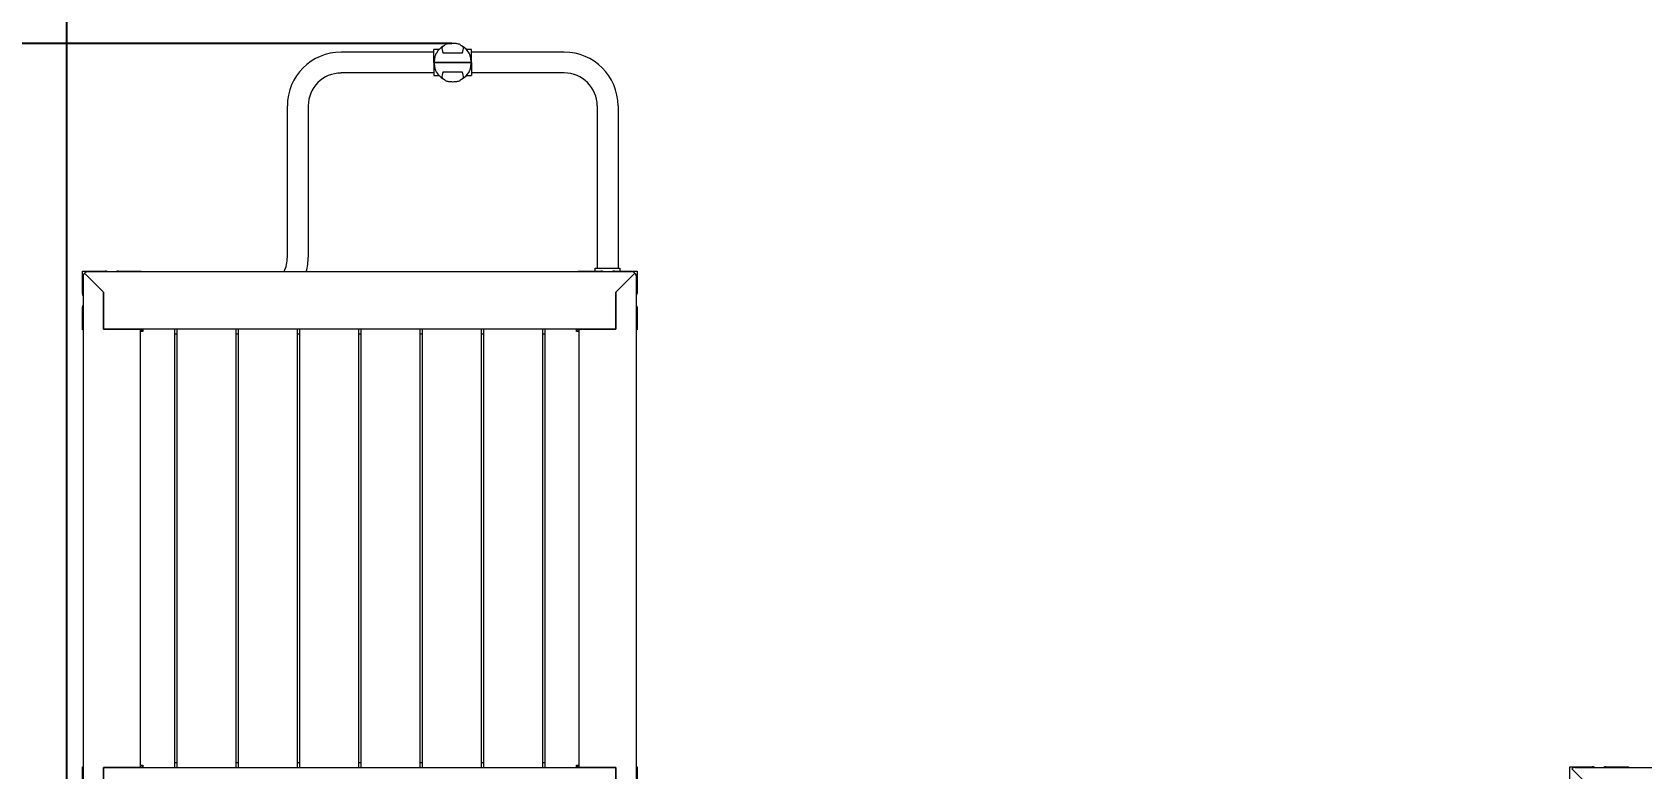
# Model space of a CAD drawing. Extents: x -5207 to 7460, y -6482 to 6318.
# Drawn here: x -929 to 1669, y 844 to 2033 of the extents above; entities that cross this region are included whole.
import ezdxf

# ---------------------------------------------------------------- set-up
doc = ezdxf.new("R2010")
doc.units = 0
doc.header["$LTSCALE"] = 5
doc.header["$PDMODE"] = 33
doc.header["$PDSIZE"] = 20
doc.layers.get('Defpoints').update_dxf_attribs({"linetype": 'CONTINUOUS'})
doc.layers.add('Lg_dim', color=7, linetype='CONTINUOUS')
doc.layers.add('Lg_prod', color=40, linetype='CONTINUOUS')
doc.styles.add('LG1', font='arial.ttf', dxfattribs={"height": 185})
doc.dimstyles.new('LG_DIM', dxfattribs={"dimtxt": 185, "dimasz": 120, "dimexe": 50, "dimexo": 1, "dimgap": 50, "dimtad": 1, "dimdec": 0, "dimrnd": 10, "dimtxsty": 'LG1', "dimcen": 2.5, "dimclrt": 4, "dimadec": 4, "dimazin": 3, "dimtfac": 1, "dimtdec": 0, "dimtmove": 0, "dimatfit": 3})

# ---------------------------------------------------------------- blocks, each defined once
blk = doc.blocks.new('*D5')
at = {"layer": 'Defpoints', "color": 0, "transparency": 16777216}
for p in [(-283.4, 3694.5, 0.2), (-100, -4659.7), (6750.7, -4659.7)]:
    blk.add_point(p, dxfattribs=at)
at = {"layer": 'Lg_dim', "color": 0, "lineweight": -2, "transparency": 16777216}
for p, q in [((-282.4, 3694.5), (6800.7, 3694.5)), ((6750.7, 3574.5), (6750.7, -297.9)), ((6750.7, -4539.7), (6750.7, -1197.7)), ((-99, -4659.7), (6800.7, -4659.7))]:
    blk.add_line(p, q, dxfattribs=at)
at = {"layer": 'Lg_dim', "color": 0, "transparency": 16777216}
for points in [[(6730.7, 3574.5), (6770.7, 3574.5), (6750.7, 3694.5)], [(6730.7, -4539.7), (6770.7, -4539.7), (6750.7, -4659.7)]]:
    blk.add_solid(points, dxfattribs=at)
at = {"layer": 'Lg_dim', "color": 4, "transparency": 16777216, "insert": (6750.7, -747.8), "char_height": 185, "attachment_point": 5, "style": 'LG1'}
blk.add_mtext('\\A1;8350 mm\\P [(27\'-5{\\H1.000000x;\\S1/8;}")]', dxfattribs=at)
blk = doc.blocks.new('*D6')
at = {"layer": 'Defpoints', "color": 0, "transparency": 16777216}
for p in [(-250.2, 2014.9), (-4497.8, -2664.7), (-700, -2664.7)]:
    blk.add_point(p, dxfattribs=at)
at = {"layer": 'Lg_dim', "color": 0, "lineweight": -2, "transparency": 16777216}
for p, q in [((-251.2, 2014.9), (-4547.8, 2014.9)), ((-4497.8, 1894.9), (-4497.8, 117.7)), ((-4497.8, -2544.7), (-4497.8, -785.4)), ((-701, -2664.7), (-4547.8, -2664.7))]:
    blk.add_line(p, q, dxfattribs=at)
at = {"layer": 'Lg_dim', "color": 0, "transparency": 16777216}
for points in [[(-4517.8, 1894.9), (-4477.8, 1894.9), (-4497.8, 2014.9)], [(-4517.8, -2544.7), (-4477.8, -2544.7), (-4497.8, -2664.7)]]:
    blk.add_solid(points, dxfattribs=at)
at = {"layer": 'Lg_dim', "color": 4, "transparency": 16777216, "insert": (-4497.8, -333.8), "char_height": 185, "attachment_point": 5, "style": 'LG1'}
blk.add_mtext('\\A1;4680 mm\\P [(15\'-4{\\H1.000000x;\\S3/8;}")]', dxfattribs=at)
blk = doc.blocks.new('*D7')
at = {"layer": 'Defpoints', "color": 0, "transparency": 16777216}
for p in [(3262.5, 4611), (-872.5, 400), (3262.5, -330)]:
    blk.add_point(p, dxfattribs=at)
at = {"layer": 'Lg_dim', "color": 0, "lineweight": -2, "transparency": 16777216}
for p, q in [((-872.5, 401), (-872.5, 4661)), ((3262.5, -329), (3262.5, 4661)), ((-752.5, 4611), (636.7, 4611)), ((3142.5, 4611), (2027.2, 4611))]:
    blk.add_line(p, q, dxfattribs=at)
at = {"layer": 'Lg_dim', "color": 0, "transparency": 16777216}
for points in [[(-752.5, 4631), (-752.5, 4591), (-872.5, 4611)], [(3142.5, 4631), (3142.5, 4591), (3262.5, 4611)]]:
    blk.add_solid(points, dxfattribs=at)
at = {"layer": 'Lg_dim', "color": 4, "transparency": 16777216, "insert": (1332, 4611), "char_height": 185, "attachment_point": 5, "style": 'LG1'}
blk.add_mtext('\\A1;4140 mm\\P [(13\'-6{\\H1.000000x;\\S15/16;}")]', dxfattribs=at)

msp = doc.modelspace()

# ---------------------------------------------------------------- linework, layer by layer
at = {"layer": 'Lg_prod', "linetype": 'Continuous', "lineweight": 0}
for p, q in [((-280.5, 2000.8), (-430, 2000.8)), ((-280.5, 1984), (-280.5, 2005.1)), ((-272, 2005.1), (-280.5, 2005.1)), ((-219.5, 2005.1), (-228, 2005.1)), ((-219.5, 1984), (-219.5, 2005.1)), ((-70, 2000.8), (-219.5, 2000.8)), ((-279.8, 1984), (-280.5, 1984)), ((-280.5, 1984), (-280.5, 1962.9)), ((-280.5, 1984), (-279.8, 1984)), ((-279.8, 1984), (-220.2, 1984)), ((-220.2, 1984), (-279.8, 1984)), ((-234.8, 1999), (-265.2, 1999)), ((-219.5, 1984), (-220.2, 1984)), ((-220.2, 1984), (-219.5, 1984)), ((-219.5, 1984), (-219.5, 1962.9)), ((-280.5, 1967.2), (-430, 1967.2)), ((-280.5, 1962.9), (-272, 1962.9)), ((-265.2, 1969), (-234.8, 1969)), ((-228, 1962.9), (-219.5, 1962.9)), ((-70, 1967.2), (-219.5, 1967.2)), ((-516.9, 1914), (-516.9, 1670)), ((-483.1, 1914), (-483.1, 1670)), ((-16.9, 1914), (-16.9, 1652)), ((16.9, 1914), (16.9, 1652)), ((-847.5, 1611), (-847.5, 1647.5)), ((-847.5, 1647.5), (-811, 1647.5)), ((-846.5, 1638.5), (-846.5, 761.5)), ((-813.5, 1613.5), (-844.2, 1644.2)), ((-813.5, 1613.5), (-844.2, 1644.2)), ((-838.5, 1646.5), (38.5, 1646.5)), ((-789, 1647.5), (-752.5, 1647.5)), ((-752.5, 1647.5), (-752.5, 1646.5)), ((-47.5, 1646.5), (-47.5, 1647.5)), ((-47.5, 1647.5), (-11, 1647.5)), ((-20, 1652), (-15, 1652)), ((-20, 1647.5), (-20, 1652)), ((-15, 1652), (15, 1652)), ((-8.2, 1647), (8.2, 1647)), ((11, 1647.5), (47.5, 1647.5)), ((44.2, 1644.2), (13.5, 1613.5)), ((44.2, 1644.2), (13.5, 1613.5)), ((15, 1652), (20, 1652)), ((20, 1652), (20, 1647.5)), ((46.5, 761.5), (46.5, 1638.5)), ((47.5, 1647.5), (47.5, 1611)), ((-813.5, 1613.5), (-813.5, 1553.5)), ((-813.5, 1553.5), (-813.5, 1613.5)), ((13.5, 1553.5), (13.5, 1613.5)), ((13.5, 1613.5), (13.5, 1553.5)), ((-847.5, 1552.5), (-847.5, 1589)), ((47.5, 1589), (47.5, 1552.5)), ((-846.5, 1552.5), (-847.5, 1552.5)), ((-813.5, 1553.5), (-753.5, 1553.5)), ((13.5, 1553.5), (-813.5, 1553.5)), ((-753.5, 846.5), (-753.5, 1553.5)), ((-752.5, 1552.5), (-753.5, 1552.5)), ((-750, 1550), (-753.5, 1550)), ((-752.5, 1553.5), (-752.5, 1552.5)), ((-751, 1550), (-751, 1553.5)), ((-750, 1553.5), (-750, 1550)), ((-699, 1553.5), (-699, 846.5)), ((-695, 1545.6), (-699, 1545.6)), ((-695, 1553.5), (-695, 846.5)), ((-600, 1553.5), (-600, 846.5)), ((-596, 1545.6), (-600, 1545.6)), ((-596, 1553.5), (-596, 846.5)), ((-501, 1553.5), (-501, 846.5)), ((-497, 1545.6), (-501, 1545.6)), ((-497, 1553.5), (-497, 846.5)), ((-402, 1553.5), (-402, 846.5)), ((-398, 1545.6), (-402, 1545.6)), ((-398, 1553.5), (-398, 846.5)), ((-303, 1553.5), (-303, 846.5)), ((-299, 1545.6), (-303, 1545.6)), ((-299, 1553.5), (-299, 846.5)), ((-204, 1553.5), (-204, 846.5)), ((-200, 1545.6), (-204, 1545.6)), ((-200, 1553.5), (-200, 846.5)), ((-105, 1553.5), (-105, 846.5)), ((-101, 1545.6), (-105, 1545.6)), ((-101, 846.5), (-101, 1553.5)), ((-50, 1550), (-50, 1553.5)), ((-46.5, 1550), (-50, 1550)), ((-49, 1550), (-49, 1553.5)), ((-47.5, 1552.5), (-47.5, 1553.5)), ((-46.5, 1552.5), (-47.5, 1552.5)), ((-46.5, 1553.5), (13.5, 1553.5)), ((-46.5, 1553.5), (-46.5, 846.5)), ((47.5, 1552.5), (46.5, 1552.5)), ((-847.5, 811), (-847.5, 847.5)), ((-847.5, 847.5), (-846.5, 847.5)), ((-813.5, 786.5), (-813.5, 846.5)), ((-813.5, 846.5), (13.5, 846.5)), ((-753.5, 846.5), (-813.5, 846.5)), ((-813.5, 846.5), (-813.5, 786.5)), ((-753.5, 850), (-750, 850)), ((-753.5, 847.5), (-752.5, 847.5)), ((-752.5, 847.5), (-752.5, 846.5)), ((-751, 850), (-751, 846.5)), ((-750, 850), (-750, 846.5)), ((-699, 854.4), (-695, 854.4)), ((-600, 854.4), (-596, 854.4)), ((-501, 854.4), (-497, 854.4)), ((-402, 854.4), (-398, 854.4)), ((-303, 854.4), (-299, 854.4)), ((-204, 854.4), (-200, 854.4)), ((-105, 854.4), (-101, 854.4)), ((-50, 850), (-46.5, 850)), ((-50, 846.5), (-50, 850)), ((-49, 850), (-49, 846.5)), ((-47.5, 846.5), (-47.5, 847.5)), ((-47.5, 847.5), (-46.5, 847.5)), ((13.5, 846.5), (-46.5, 846.5)), ((13.5, 846.5), (13.5, 786.5)), ((13.5, 786.5), (13.5, 846.5)), ((46.5, 847.5), (47.5, 847.5)), ((47.5, 847.5), (47.5, 811)), ((1552.5, 811), (1552.5, 847.5)), ((1552.5, 847.5), (1589, 847.5)), ((1586.5, 813.5), (1555.8, 844.2)), ((1561.5, 846.5), (2438.5, 846.5)), ((1611, 847.5), (1647.5, 847.5)), ((1647.5, 847.5), (1647.5, 846.5))]:
    msp.add_line(p, q, dxfattribs=at)
for centre, radius, start, end in [((-430, 1914), 86.8, 90, 180), ((-250, 1984), 30.5, 119.8265, 149.8297), ((-250, 1984), 30.5, 30.1699, 60.1288), ((-70, 1914), 86.8, 0, 90), ((-430, 1914), 53.1, 90, 180), ((-250, 1984), 30.5, 210.1699, 240.1288), ((-250, 1984), 30.5, 299.8265, 329.8297), ((-70, 1914), 53.2, 0, 90), ((-570, 1670), 53.2, 333.7592, 0), ((-570, 1670), 86.9, 344.3011, 0), ((-838.5, 1638.5), 8, 135, 180), ((-838.5, 1638.5), 8, 90, 135), ((-811, 1639.5), 8, 61.045, 90), ((-789, 1639.5), 8, 90, 118.955), ((-11, 1639.5), 8, 61.045, 90), ((11, 1639.5), 8, 90, 118.955), ((38.5, 1638.5), 8, 45, 90), ((38.5, 1638.5), 8, 0, 45), ((-839.5, 1611), 8, 180, 208.955), ((39.5, 1611), 8, 331.045, 0), ((-839.5, 1589), 8, 151.045, 180), ((39.5, 1589), 8, 0, 28.955), ((1561.5, 838.5), 8, 90, 135), ((1589, 839.5), 8, 61.045, 90), ((1611, 839.5), 8, 90, 118.955)]:
    msp.add_arc(centre, radius, start, end, dxfattribs=at)
for centre, major_axis, start_param, end_param in [((-246.2, 1987.4), (20.2, -22.2), 3.325229, 3.924339), ((-253.8, 1987.4), (20.2, 22.2), 5.500439, 6.099549), ((-246.2, 1980.6), (-20.2, -22.2), 5.500439, 6.099549), ((-253.8, 1980.6), (-20.2, 22.2), 3.325229, 3.924339)]:
    msp.add_ellipse(centre, major_axis=major_axis, ratio=0.293153, start_param=start_param, end_param=end_param, dxfattribs=at)
for points, knots in [([(-263.5, 2011.2), (-264.1, 2011), (-264.5, 2010.8), (-265.2, 2010.5), (-265.4, 2010.3), (-265.8, 2010.1), (-265.9, 2010), (-266.4, 2009.6), (-266.7, 2009.3), (-267, 2008.9), (-267.1, 2008.8), (-267.2, 2008.5), (-267.2, 2008.3), (-267.3, 2008.2)], [0.00308281, 0.00308281, 0.00308281, 0.00308281, 0.00570068, 0.00570068, 0.00700962, 0.00700962, 0.00831855, 0.00831855, 0.01093643, 0.01093643, 0.01224536, 0.01224536, 0.0135543, 0.0135543, 0.0135543, 0.0135543]), ([(-238, 2013.2), (-238.8, 2013.4), (-239.7, 2013.6), (-241.5, 2014), (-242.5, 2014.2), (-244, 2014.5), (-244.5, 2014.5), (-245.6, 2014.7), (-246.1, 2014.7), (-247.2, 2014.8), (-247.7, 2014.8), (-248.9, 2014.9), (-249.4, 2014.9), (-251.1, 2014.9), (-252.2, 2014.8), (-253.8, 2014.7), (-254.4, 2014.7), (-255.4, 2014.5), (-256, 2014.5), (-257.5, 2014.2), (-258.5, 2014.1), (-260.3, 2013.6), (-261.2, 2013.4), (-262, 2013.2)], [0.00000027, 0.00000027, 0.00000027, 0.00000027, 0.00330795, 0.00330795, 0.00661563, 0.00661563, 0.00826947, 0.00826947, 0.0099233, 0.0099233, 0.01157714, 0.01157714, 0.01323098, 0.01323098, 0.01653866, 0.01653866, 0.0181925, 0.0181925, 0.01984634, 0.01984634, 0.02315402, 0.02315402, 0.0264617, 0.0264617, 0.0264617, 0.0264617]), ([(-232.7, 2008.2), (-232.8, 2008.3), (-232.8, 2008.5), (-232.9, 2008.8), (-233, 2008.9), (-233.3, 2009.3), (-233.6, 2009.6), (-234.2, 2010.1), (-234.6, 2010.3), (-235.2, 2010.7), (-235.5, 2010.8), (-235.9, 2011), (-236.2, 2011.1), (-236.5, 2011.2)], [0.00312915, 0.00312915, 0.00312915, 0.00312915, 0.00444647, 0.00444647, 0.00576379, 0.00576379, 0.00839842, 0.00839842, 0.01103305, 0.01103305, 0.01235037, 0.01235037, 0.01366768, 0.01366768, 0.01366768, 0.01366768]), ([(-276.4, 1999.3), (-276.5, 1999.2), (-276.5, 1999), (-276.8, 1998.6), (-276.9, 1998.3), (-277.3, 1997.6), (-277.4, 1997.2), (-277.8, 1996.2), (-278.1, 1995.4), (-278.5, 1994.3), (-278.6, 1993.9), (-278.8, 1993), (-278.9, 1992.6), (-279.1, 1991.3), (-279.3, 1990.5), (-279.5, 1988.7), (-279.6, 1987.8), (-279.7, 1985.9), (-279.8, 1985), (-279.8, 1984)], [0.00628047, 0.00628047, 0.00628047, 0.00628047, 0.00695002, 0.00695002, 0.00835308, 0.00835308, 0.00975614, 0.00975614, 0.01256225, 0.01256225, 0.01396531, 0.01396531, 0.01536836, 0.01536836, 0.01817447, 0.01817447, 0.02098059, 0.02098059, 0.0237867, 0.0237867, 0.0237867, 0.0237867]), ([(-279.8, 1984), (-279.8, 1982.1), (-279.7, 1980.3), (-279.4, 1978), (-279.3, 1977.6), (-279.1, 1976.7), (-279.1, 1976.2), (-278.8, 1975), (-278.6, 1974.2), (-278.2, 1973), (-278.1, 1972.6), (-277.8, 1971.8), (-277.7, 1971.5), (-277.3, 1970.4), (-277, 1969.7), (-276.5, 1969), (-276.5, 1968.8), (-276.4, 1968.7)], [0.0000002, 0.0000002, 0.0000002, 0.0000002, 0.00560504, 0.00560504, 0.00700625, 0.00700625, 0.00840746, 0.00840746, 0.01120988, 0.01120988, 0.01261109, 0.01261109, 0.0140123, 0.0140123, 0.01681472, 0.01681472, 0.0175116, 0.0175116, 0.0175116, 0.0175116]), ([(-220.2, 1984), (-220.2, 1985.9), (-220.3, 1987.7), (-220.6, 1990), (-220.7, 1990.4), (-220.9, 1991.3), (-220.9, 1991.8), (-221.2, 1993), (-221.4, 1993.8), (-221.8, 1995), (-221.9, 1995.4), (-222.2, 1996.2), (-222.3, 1996.5), (-222.7, 1997.6), (-223, 1998.3), (-223.5, 1999), (-223.5, 1999.2), (-223.6, 1999.3)], [0.0000002, 0.0000002, 0.0000002, 0.0000002, 0.00560504, 0.00560504, 0.00700625, 0.00700625, 0.00840746, 0.00840746, 0.01120988, 0.01120988, 0.01261109, 0.01261109, 0.0140123, 0.0140123, 0.01681472, 0.01681472, 0.0175116, 0.0175116, 0.0175116, 0.0175116]), ([(-223.6, 1968.7), (-223.5, 1968.8), (-223.5, 1969), (-223.2, 1969.4), (-223.1, 1969.7), (-222.7, 1970.4), (-222.6, 1970.8), (-222.2, 1971.8), (-221.9, 1972.6), (-221.5, 1973.7), (-221.4, 1974.1), (-221.2, 1975), (-221.1, 1975.4), (-220.9, 1976.7), (-220.7, 1977.5), (-220.5, 1979.3), (-220.4, 1980.2), (-220.3, 1982.1), (-220.2, 1983), (-220.2, 1984)], [0.00628047, 0.00628047, 0.00628047, 0.00628047, 0.00695002, 0.00695002, 0.00835308, 0.00835308, 0.00975614, 0.00975614, 0.01256225, 0.01256225, 0.01396531, 0.01396531, 0.01536836, 0.01536836, 0.01817447, 0.01817447, 0.02098059, 0.02098059, 0.0237867, 0.0237867, 0.0237867, 0.0237867]), ([(-267.3, 1959.8), (-267.2, 1959.7), (-267.2, 1959.5), (-267.1, 1959.2), (-267, 1959.1), (-266.7, 1958.7), (-266.4, 1958.4), (-265.8, 1957.9), (-265.4, 1957.7), (-264.8, 1957.3), (-264.5, 1957.2), (-264.1, 1957), (-263.8, 1956.9), (-263.5, 1956.8)], [0.00312915, 0.00312915, 0.00312915, 0.00312915, 0.00444647, 0.00444647, 0.00576379, 0.00576379, 0.00839842, 0.00839842, 0.01103305, 0.01103305, 0.01235037, 0.01235037, 0.01366768, 0.01366768, 0.01366768, 0.01366768]), ([(-262, 1954.8), (-261.2, 1954.6), (-260.3, 1954.4), (-258.5, 1954), (-257.5, 1953.8), (-256, 1953.5), (-255.5, 1953.5), (-254.4, 1953.3), (-253.9, 1953.3), (-252.8, 1953.2), (-252.3, 1953.2), (-251.1, 1953.1), (-250.6, 1953.1), (-248.9, 1953.1), (-247.8, 1953.2), (-246.2, 1953.3), (-245.6, 1953.3), (-244.6, 1953.5), (-244, 1953.5), (-242.5, 1953.8), (-241.5, 1953.9), (-239.7, 1954.4), (-238.8, 1954.6), (-238, 1954.8)], [0.00000027, 0.00000027, 0.00000027, 0.00000027, 0.00330795, 0.00330795, 0.00661563, 0.00661563, 0.00826947, 0.00826947, 0.0099233, 0.0099233, 0.01157714, 0.01157714, 0.01323098, 0.01323098, 0.01653866, 0.01653866, 0.0181925, 0.0181925, 0.01984634, 0.01984634, 0.02315402, 0.02315402, 0.0264617, 0.0264617, 0.0264617, 0.0264617]), ([(-236.5, 1956.8), (-235.9, 1957), (-235.5, 1957.2), (-234.8, 1957.5), (-234.6, 1957.7), (-234.2, 1957.9), (-234.1, 1958), (-233.6, 1958.4), (-233.3, 1958.7), (-233, 1959.1), (-232.9, 1959.2), (-232.8, 1959.5), (-232.8, 1959.7), (-232.7, 1959.8)], [0.00308281, 0.00308281, 0.00308281, 0.00308281, 0.00570068, 0.00570068, 0.00700962, 0.00700962, 0.00831855, 0.00831855, 0.01093643, 0.01093643, 0.01224536, 0.01224536, 0.0135543, 0.0135543, 0.0135543, 0.0135543])]:
    msp.add_open_spline(points, degree=3, knots=knots, dxfattribs=at)
for points in [[(-262, 2013.2), (-262.5, 2012.5), (-263, 2011.8), (-263.5, 2011.2)], [(-236.5, 2011.2), (-237, 2011.8), (-237.5, 2012.5), (-238, 2013.2)], [(-263.5, 1956.8), (-263, 1956.2), (-262.5, 1955.5), (-262, 1954.8)], [(-238, 1954.8), (-237.5, 1955.5), (-237, 1956.2), (-236.5, 1956.8)]]:
    msp.add_open_spline(points, degree=3, dxfattribs=at)

# ---------------------------------------------------------------- dimensions: what is measured, and where the dimension line sits
at = {"layer": 'Lg_dim'}
dim = msp.add_linear_dim(base=(3262.5, 4611), p1=(-872.5, 400), p2=(3262.5, -330), dimstyle='LG_DIM', dxfattribs=at)
dim.commit()
dim.dimension.update_dxf_attribs({"geometry": '*D7', "text_midpoint": (1332, 4611), "dimtype": 160})
for base, p1, p2, picture, middle in [((6750.7, -4659.7), (-283.4, 3694.5, 0.2), (-100, -4659.7), '*D5', (6750.7, -747.8)), ((-4497.8, -2664.7), (-250.2, 2014.9), (-700, -2664.7), '*D6', (-4497.8, -333.8))]:
    dim = msp.add_linear_dim(base=base, p1=p1, p2=p2, angle=90, dimstyle='LG_DIM', dxfattribs=at)
    dim.commit()
    dim.dimension.update_dxf_attribs({"geometry": picture, "text_midpoint": middle, "dimtype": 160})

doc.saveas('drawing.dxf')
